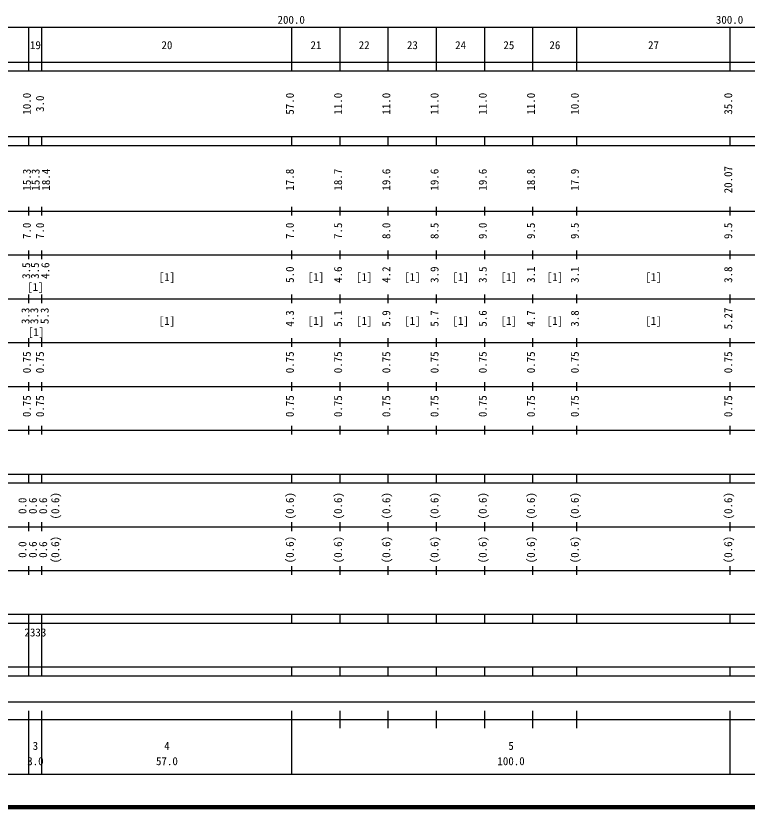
# Model space of a CAD drawing. Units: millimetres on the paper, enlarged 1000 times. Extents: x 40000 to 680000, y 20000 to 380000.
# Drawn here: x 205032 to 371864, y 20000 to 200558 of the extents above; entities that cross this region are included whole.
import ezdxf
from ezdxf.enums import TextEntityAlignment as Align

# ---------------------------------------------------------------- set-up
doc = ezdxf.new("R2010")
doc.units = ezdxf.units.MM
doc.header["$LTSCALE"] = 1000
for name, color, linetype, lineweight in [('M-STR-STRC', 7, 'Continuous', 25), ('M-TTL', 2, 'Continuous', 140), ('M-TTL-BAND', 7, 'Continuous', 25)]:
    doc.layers.add(name, color=color, linetype=linetype, lineweight=lineweight)
doc.styles.add('ＭＳ ゴシック', font='')
doc.styles.get('ＭＳ ゴシック').set_extended_font_data('MS Gothic')

msp = doc.modelspace()

# ---------------------------------------------------------------- linework, layer by layer
at = {"layer": 'M-STR-STRC'}
msp.add_line((68000, 198000), (579000, 198000), dxfattribs=at)
at = {"layer": 'M-TTL'}
msp.add_line((40000, 20000), (680000, 20000), dxfattribs=at)
at = {"layer": 'M-TTL-BAND'}
for p, q in [((208000, 188000), (208000, 198000)), ((211000, 188000), (211000, 198000)), ((268000, 188000), (268000, 198000)), ((279000, 188000), (279000, 198000)), ((290000, 188000), (290000, 198000)), ((301000, 188000), (301000, 198000)), ((312000, 188000), (312000, 198000)), ((323000, 188000), (323000, 198000)), ((333000, 188000), (333000, 198000)), ((368000, 188000), (368000, 198000)), ((40000, 190000), (579000, 190000)), ((40000, 188000), (579000, 188000)), ((40000, 173000), (579000, 173000)), ((208000, 171000), (208000, 173000)), ((211000, 171000), (211000, 173000)), ((268000, 171000), (268000, 173000)), ((279000, 171000), (279000, 173000)), ((290000, 171000), (290000, 173000)), ((301000, 171000), (301000, 173000)), ((312000, 171000), (312000, 173000)), ((323000, 171000), (323000, 173000)), ((333000, 171000), (333000, 173000)), ((368000, 171000), (368000, 173000)), ((40000, 171000), (579000, 171000)), ((40000, 156000), (579000, 156000)), ((208000, 155000), (208000, 157000)), ((211000, 155000), (211000, 157000)), ((268000, 155000), (268000, 157000)), ((279000, 155000), (279000, 157000)), ((290000, 155000), (290000, 157000)), ((301000, 155000), (301000, 157000)), ((312000, 155000), (312000, 157000)), ((323000, 155000), (323000, 157000)), ((333000, 155000), (333000, 157000)), ((368000, 155000), (368000, 157000)), ((208000, 145000), (208000, 147000)), ((211000, 145000), (211000, 147000)), ((268000, 145000), (268000, 147000)), ((279000, 145000), (279000, 147000)), ((290000, 145000), (290000, 147000)), ((301000, 145000), (301000, 147000)), ((312000, 145000), (312000, 147000)), ((323000, 145000), (323000, 147000)), ((333000, 145000), (333000, 147000)), ((368000, 145000), (368000, 147000)), ((46000, 146000), (579000, 146000)), ((52000, 136000), (579000, 136000)), ((208000, 135000), (208000, 137000)), ((211000, 135000), (211000, 137000)), ((268000, 135000), (268000, 137000)), ((279000, 135000), (279000, 137000)), ((290000, 135000), (290000, 137000)), ((301000, 135000), (301000, 137000)), ((312000, 135000), (312000, 137000)), ((323000, 135000), (323000, 137000)), ((333000, 135000), (333000, 137000)), ((368000, 135000), (368000, 137000)), ((208000, 125000), (208000, 127000)), ((211000, 125000), (211000, 127000)), ((268000, 125000), (268000, 127000)), ((279000, 125000), (279000, 127000)), ((290000, 125000), (290000, 127000)), ((301000, 125000), (301000, 127000)), ((312000, 125000), (312000, 127000)), ((323000, 125000), (323000, 127000)), ((333000, 125000), (333000, 127000)), ((368000, 125000), (368000, 127000)), ((46000, 126000), (579000, 126000)), ((52000, 116000), (579000, 116000)), ((208000, 115000), (208000, 117000)), ((211000, 115000), (211000, 117000)), ((268000, 115000), (268000, 117000)), ((279000, 115000), (279000, 117000)), ((290000, 115000), (290000, 117000)), ((301000, 115000), (301000, 117000)), ((312000, 115000), (312000, 117000)), ((323000, 115000), (323000, 117000)), ((333000, 115000), (333000, 117000)), ((368000, 115000), (368000, 117000)), ((208000, 105000), (208000, 107000)), ((211000, 105000), (211000, 107000)), ((268000, 105000), (268000, 107000)), ((279000, 105000), (279000, 107000)), ((290000, 105000), (290000, 107000)), ((301000, 105000), (301000, 107000)), ((312000, 105000), (312000, 107000)), ((323000, 105000), (323000, 107000)), ((333000, 105000), (333000, 107000)), ((368000, 105000), (368000, 107000)), ((46000, 106000), (579000, 106000)), ((40000, 96000), (579000, 96000)), ((208000, 94000), (208000, 96000)), ((211000, 94000), (211000, 96000)), ((268000, 94000), (268000, 96000)), ((279000, 94000), (279000, 96000)), ((290000, 94000), (290000, 96000)), ((301000, 94000), (301000, 96000)), ((312000, 94000), (312000, 96000)), ((323000, 94000), (323000, 96000)), ((333000, 94000), (333000, 96000)), ((368000, 94000), (368000, 96000)), ((40000, 94000), (579000, 94000)), ((208000, 83000), (208000, 85000)), ((211000, 83000), (211000, 85000)), ((268000, 83000), (268000, 85000)), ((279000, 83000), (279000, 85000)), ((290000, 83000), (290000, 85000)), ((301000, 83000), (301000, 85000)), ((312000, 83000), (312000, 85000)), ((323000, 83000), (323000, 85000)), ((333000, 83000), (333000, 85000)), ((368000, 83000), (368000, 85000)), ((49000, 84000), (579000, 84000)), ((208000, 73000), (208000, 75000)), ((211000, 73000), (211000, 75000)), ((268000, 73000), (268000, 75000)), ((279000, 73000), (279000, 75000)), ((290000, 73000), (290000, 75000)), ((301000, 73000), (301000, 75000)), ((312000, 73000), (312000, 75000)), ((323000, 73000), (323000, 75000)), ((333000, 73000), (333000, 75000)), ((368000, 73000), (368000, 75000)), ((40000, 74000), (579000, 74000)), ((40000, 64000), (579000, 64000)), ((208000, 62000), (208000, 64000)), ((211000, 62000), (211000, 64000)), ((268000, 62000), (268000, 64000)), ((279000, 62000), (279000, 64000)), ((290000, 62000), (290000, 64000)), ((301000, 62000), (301000, 64000)), ((312000, 62000), (312000, 64000)), ((323000, 62000), (323000, 64000)), ((333000, 62000), (333000, 64000)), ((368000, 62000), (368000, 64000)), ((40000, 62000), (579000, 62000)), ((208000, 52000), (208000, 62000)), ((211000, 52000), (211000, 62000)), ((40000, 52000), (579000, 52000)), ((208000, 50000), (208000, 52000)), ((211000, 50000), (211000, 52000)), ((268000, 50000), (268000, 52000)), ((279000, 50000), (279000, 52000)), ((290000, 50000), (290000, 52000)), ((301000, 50000), (301000, 52000)), ((312000, 50000), (312000, 52000)), ((323000, 50000), (323000, 52000)), ((333000, 50000), (333000, 52000)), ((368000, 50000), (368000, 52000)), ((40000, 50000), (579000, 50000)), ((71000, 44000), (565000, 44000)), ((208000, 27500), (208000, 42000)), ((211000, 27500), (211000, 42000)), ((268000, 27500), (268000, 42000)), ((279000, 38000), (279000, 42000)), ((290000, 38000), (290000, 42000)), ((301000, 38000), (301000, 42000)), ((312000, 38000), (312000, 42000)), ((323000, 38000), (323000, 42000)), ((333000, 38000), (333000, 42000)), ((368000, 27500), (368000, 42000)), ((40000, 40000), (579000, 40000)), ((68000, 27500), (579000, 27500))]:
    msp.add_line(p, q, dxfattribs=at)

# ---------------------------------------------------------------- texts
at = {"layer": 'M-TTL-BAND', "style": 'ＭＳ ゴシック'}
for s, p in [('200.0', (267844, 198195)), ('300.0', (367844, 198195)), ('19', (209500, 192405)), ('20', (239500, 192405)), ('21', (273500, 192405)), ('22', (284500, 192405)), ('23', (295500, 192405)), ('24', (306500, 192405)), ('25', (317500, 192405)), ('26', (328000, 192405)), ('27', (350500, 192405)), ('[1]', (239500, 139500)), ('[1]', (273500, 139500)), ('[1]', (284500, 139500)), ('[1]', (295500, 139500)), ('[1]', (306500, 139500)), ('[1]', (317500, 139500)), ('[1]', (328000, 139500)), ('[1]', (350500, 139500)), ('[1]', (209500, 137224)), ('[1]', (239500, 129500)), ('[1]', (273500, 129500)), ('[1]', (284500, 129500)), ('[1]', (295500, 129500)), ('[1]', (306500, 129500)), ('[1]', (317500, 129500)), ('[1]', (328000, 129500)), ('[1]', (350500, 129500)), ('[1]', (209652, 126920)), ('3', (209500, 32523)), ('4', (239500, 32523)), ('5', (318000, 32523)), ('3.0', (209500, 29033)), ('57.0', (239500, 29033)), ('100.0', (318000, 29033))]:
    msp.add_text(s, height=1833, dxfattribs=at).set_placement(p, align=Align.BOTTOM_CENTER)
for s, p in [('10.0', (209000, 180500)), ('57.0', (269000, 180500)), ('11.0', (280000, 180500)), ('11.0', (291000, 180500)), ('11.0', (302000, 180500)), ('11.0', (313000, 180500)), ('11.0', (324000, 180500)), ('10.0', (334000, 180500)), ('35.0', (369000, 180500)), ('3.0', (212000, 180500)), ('20.07', (369000, 163174)), ('15.3', (209000, 163174)), ('15.3', (211000, 163174)), ('18.4', (213370, 163174)), ('17.8', (269000, 163174)), ('18.7', (280000, 163174)), ('19.6', (291000, 163174)), ('19.6', (302000, 163174)), ('19.6', (313000, 163174)), ('18.8', (324000, 163174)), ('17.9', (334000, 163174)), ('7.0', (209000, 151500)), ('7.0', (212000, 151500)), ('7.0', (269000, 151500)), ('7.5', (280000, 151500)), ('8.0', (291000, 151500)), ('8.5', (302000, 151500)), ('9.0', (313000, 151500)), ('9.5', (324000, 151500)), ('9.5', (334000, 151500)), ('9.5', (369000, 151500)), ('3.5', (208848, 142411)), ('3.5', (210848, 142411)), ('4.6', (213218, 142411)), ('5.0', (269000, 141500)), ('4.6', (280000, 141500)), ('4.2', (291000, 141500)), ('3.9', (302000, 141500)), ('3.5', (313000, 141500)), ('3.1', (324000, 141500)), ('3.1', (334000, 141500)), ('3.8', (369000, 141500)), ('3.3', (208696, 132107)), ('3.3', (210696, 132107)), ('5.3', (213066, 132107)), ('5.27', (369000, 131500)), ('4.3', (269000, 131500)), ('5.1', (280000, 131500)), ('5.9', (291000, 131500)), ('5.7', (302000, 131500)), ('5.6', (313000, 131500)), ('4.7', (324000, 131500)), ('3.8', (334000, 131500)), ('0.75', (209000, 121500)), ('0.75', (212000, 121500)), ('0.75', (269000, 121500)), ('0.75', (280000, 121500)), ('0.75', (291000, 121500)), ('0.75', (302000, 121500)), ('0.75', (313000, 121500)), ('0.75', (324000, 121500)), ('0.75', (334000, 121500)), ('0.75', (369000, 121500)), ('0.75', (209000, 111500)), ('0.75', (212000, 111500)), ('0.75', (269000, 111500)), ('0.75', (280000, 111500)), ('0.75', (291000, 111500)), ('0.75', (302000, 111500)), ('0.75', (313000, 111500)), ('0.75', (324000, 111500)), ('0.75', (334000, 111500)), ('0.75', (369000, 111500)), ('0.0', (208000, 88764)), ('0.6', (210370, 88764)), ('0.6', (212713, 88764)), ('(0.6)', (215479, 88764)), ('(0.6)', (269000, 88764)), ('(0.6)', (280000, 88764)), ('(0.6)', (291000, 88764)), ('(0.6)', (302000, 88764)), ('(0.6)', (313000, 88764)), ('(0.6)', (324000, 88764)), ('(0.6)', (334000, 88764)), ('(0.6)', (369000, 88764)), ('(0.6)', (215479, 78764)), ('(0.6)', (269000, 78764)), ('(0.6)', (280000, 78764)), ('(0.6)', (291000, 78764)), ('(0.6)', (302000, 78764)), ('(0.6)', (313000, 78764)), ('(0.6)', (324000, 78764)), ('(0.6)', (334000, 78764)), ('(0.6)', (369000, 78764)), ('0.0', (208000, 78764)), ('0.6', (210370, 78764)), ('0.6', (212713, 78764))]:
    msp.add_text(s, height=1833, rotation=90, dxfattribs=at).set_placement(p, align=Align.BOTTOM_CENTER)
msp.add_text('2333', height=1833, dxfattribs=at).set_placement((207000, 58405), align=Align.BOTTOM_LEFT)

doc.saveas('drawing.dxf')
